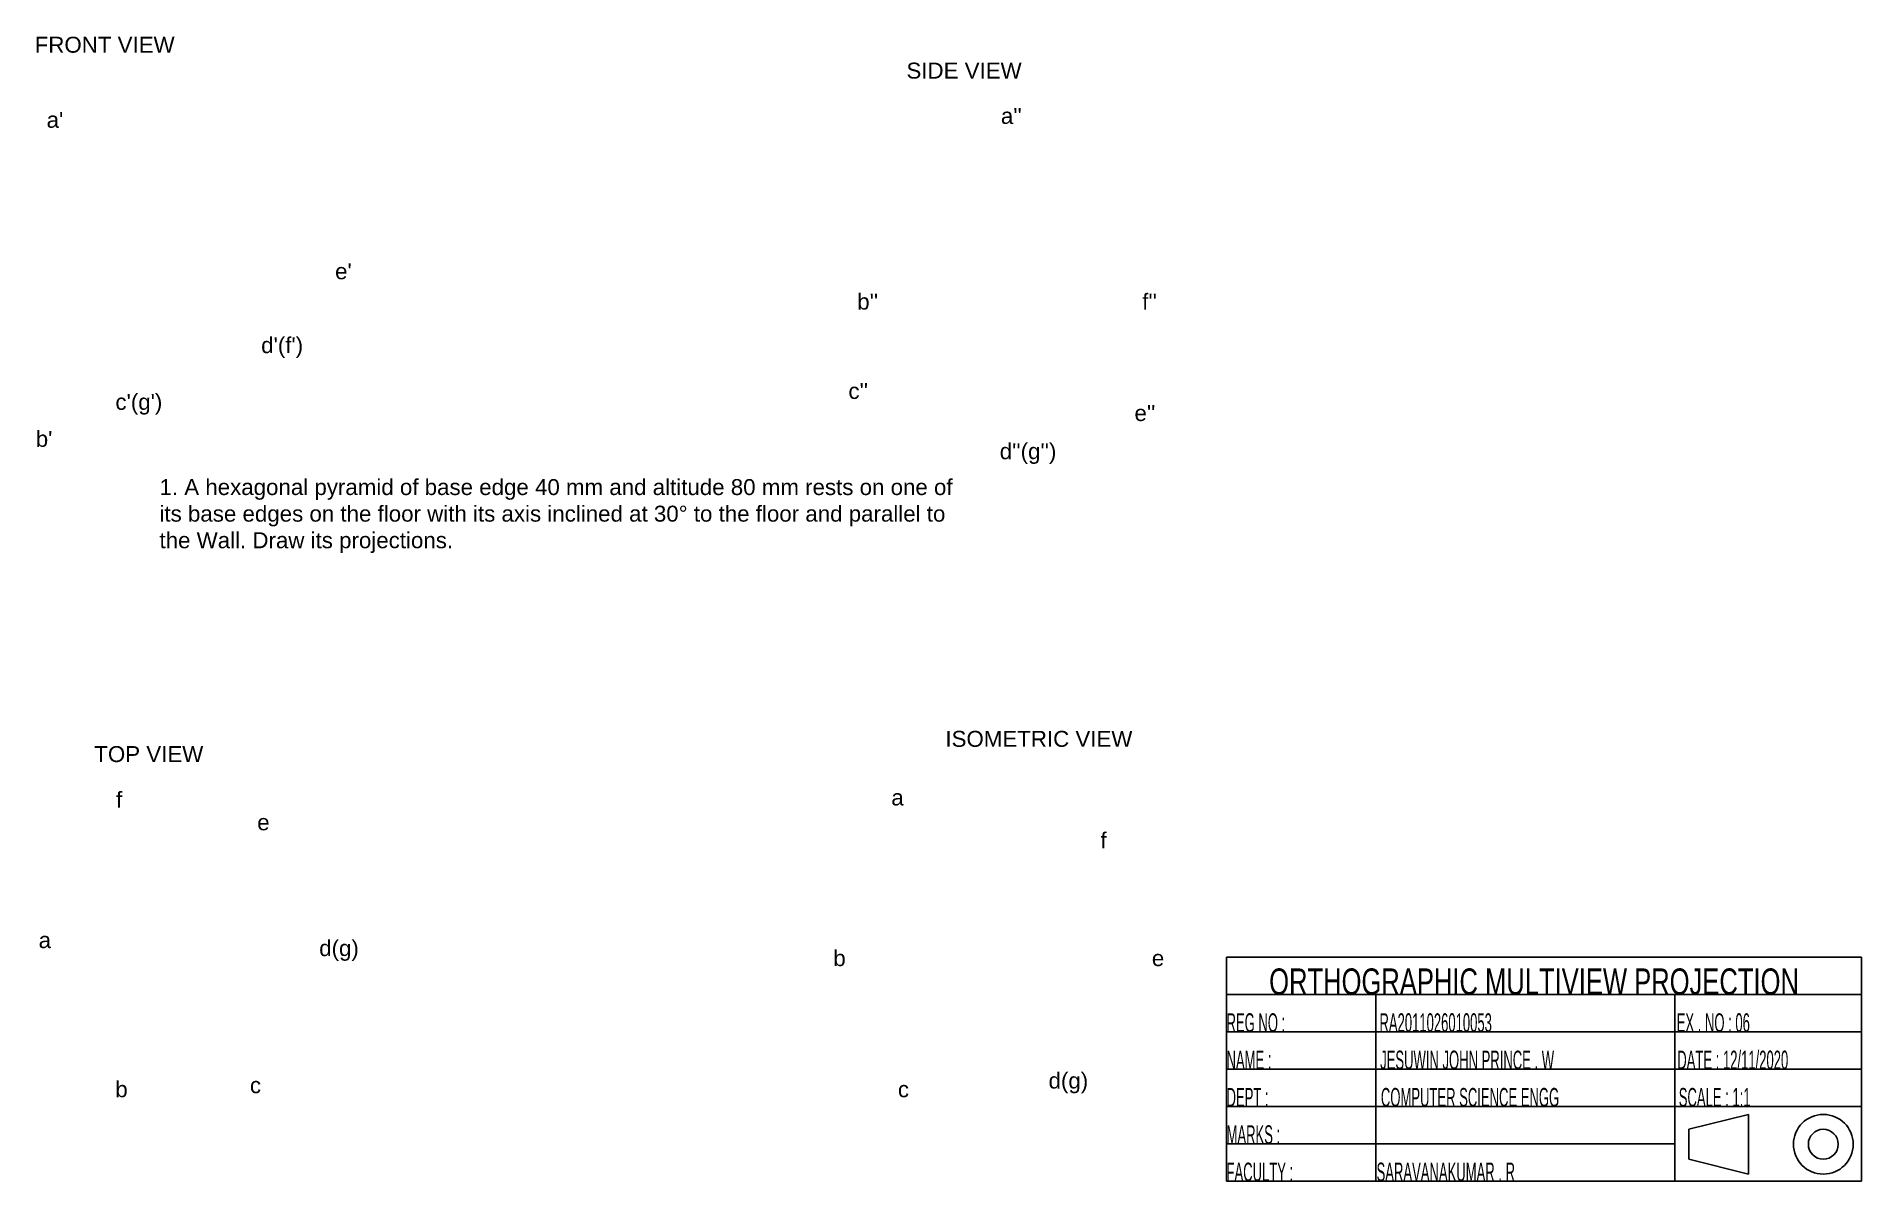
# Paper-space layout 'Layout1' of a CAD drawing. Header units: millimetres. Extents: x 30 to 315, y 8 to 187.
import ezdxf

# ---------------------------------------------------------------- set-up
doc = ezdxf.new("R2010")
doc.units = ezdxf.units.MM
doc.styles.get("Standard").update_dxf_attribs({"font": 'arial.ttf'})

psp = doc.layouts.get("Layout1")

# ---------------------------------------------------------------- linework, layer by layer
for p, q in [((215.92, 42.91), (315.38, 42.91)), ((215.92, 7.8), (215.92, 42.91)), ((315.38, 42.91), (315.38, 7.8)), ((215.92, 37.06), (315.38, 37.06)), ((239.32, 7.8), (239.32, 37.06)), ((286.13, 37.06), (286.13, 7.8)), ((215.92, 31.2), (315.38, 31.2)), ((215.92, 25.35), (315.38, 25.35)), ((215.92, 19.5), (315.38, 19.5)), ((288.34, 15.94), (297.7, 18.28)), ((297.7, 18.28), (297.7, 8.92)), ((288.34, 15.94), (288.34, 11.26)), ((215.92, 13.65), (286.13, 13.65)), ((288.34, 11.26), (297.7, 8.92)), ((315.38, 7.8), (215.92, 7.8))]:
    psp.add_line(p, q)
for radius in [4.68, 2.34]:
    psp.add_circle((309.4, 13.6), radius)

# ---------------------------------------------------------------- texts
for s, p in [('FRONT VIEW', (29.22, 184.68)), ('SIDE VIEW', (165.78, 180.62)), ("a'", (31.09, 172.91)), ("a''", (180.57, 173.52)), ("e'", (76.28, 149.17)), ("b''", (158.07, 144.42)), ("f''", (202.71, 144.42)), ("d'(f')", (64.7, 137.59)), ("c''", (156.69, 130.41)), ("c'(g')", (41.87, 128.7)), ("e''", (201.5, 126.95)), ("b'", (29.39, 122.9)), ("d''(g'')", (180.39, 120.97)), ('ISOMETRIC VIEW', (171.88, 75.89)), ('TOP VIEW', (38.56, 73.5)), ('f', (41.95, 66.35)), ('a', (163.41, 66.7)), ('e', (64.08, 62.81)), ('f', (196.18, 59.99)), ('a', (29.84, 44.34)), ('d(g)', (73.79, 43.09)), ('b', (154.32, 41.52)), ('e', (204.22, 41.52)), ('b', (41.85, 20.97)), ('c', (62.94, 21.6)), ('c', (164.44, 20.97)), ('d(g)', (188.04, 22.33))]:
    psp.add_text(s, height=2.5).set_placement(p)
for s, height, width, p in [('      ORTHOGRAPHIC MULTIVIEW PROJECTION', 4.0955, 0.7, (215.92, 37.06)), ('REG NO :                          RA2011026010053                                                   EX . NO : 06', 2.92538, 0.5, (215.92, 31.2)), ('NAME :                              JESUWIN JOHN PRINCE . W                                  DATE : 12/11/2020', 2.92538, 0.5, (215.92, 25.35)), ('DEPT :                               COMPUTER SCIENCE ENGG                                 SCALE : 1:1', 2.92538, 0.5, (215.92, 19.5)), ('MARKS :                   ', 2.9254, 0.5, (215.92, 13.65)), ('FACULTY :                       SARAVANAKUMAR . R', 2.9254, 0.5, (215.92, 7.8))]:
    psp.add_text(s, height=height, dxfattribs=dict(width=width)).set_placement(p)
at = {"insert": (48.77, 117.85), "char_height": 2.5, "width": 130.1918, "attachment_point": 1}
psp.add_mtext('1. A hexagonal pyramid of base edge 40 mm and altitude 80 mm rests on one of\\Pits base edges on the floor with its axis inclined at 30%%D to the floor and parallel to\\Pthe Wall. Draw its projections.', dxfattribs=at)

doc.saveas('drawing.dxf')
